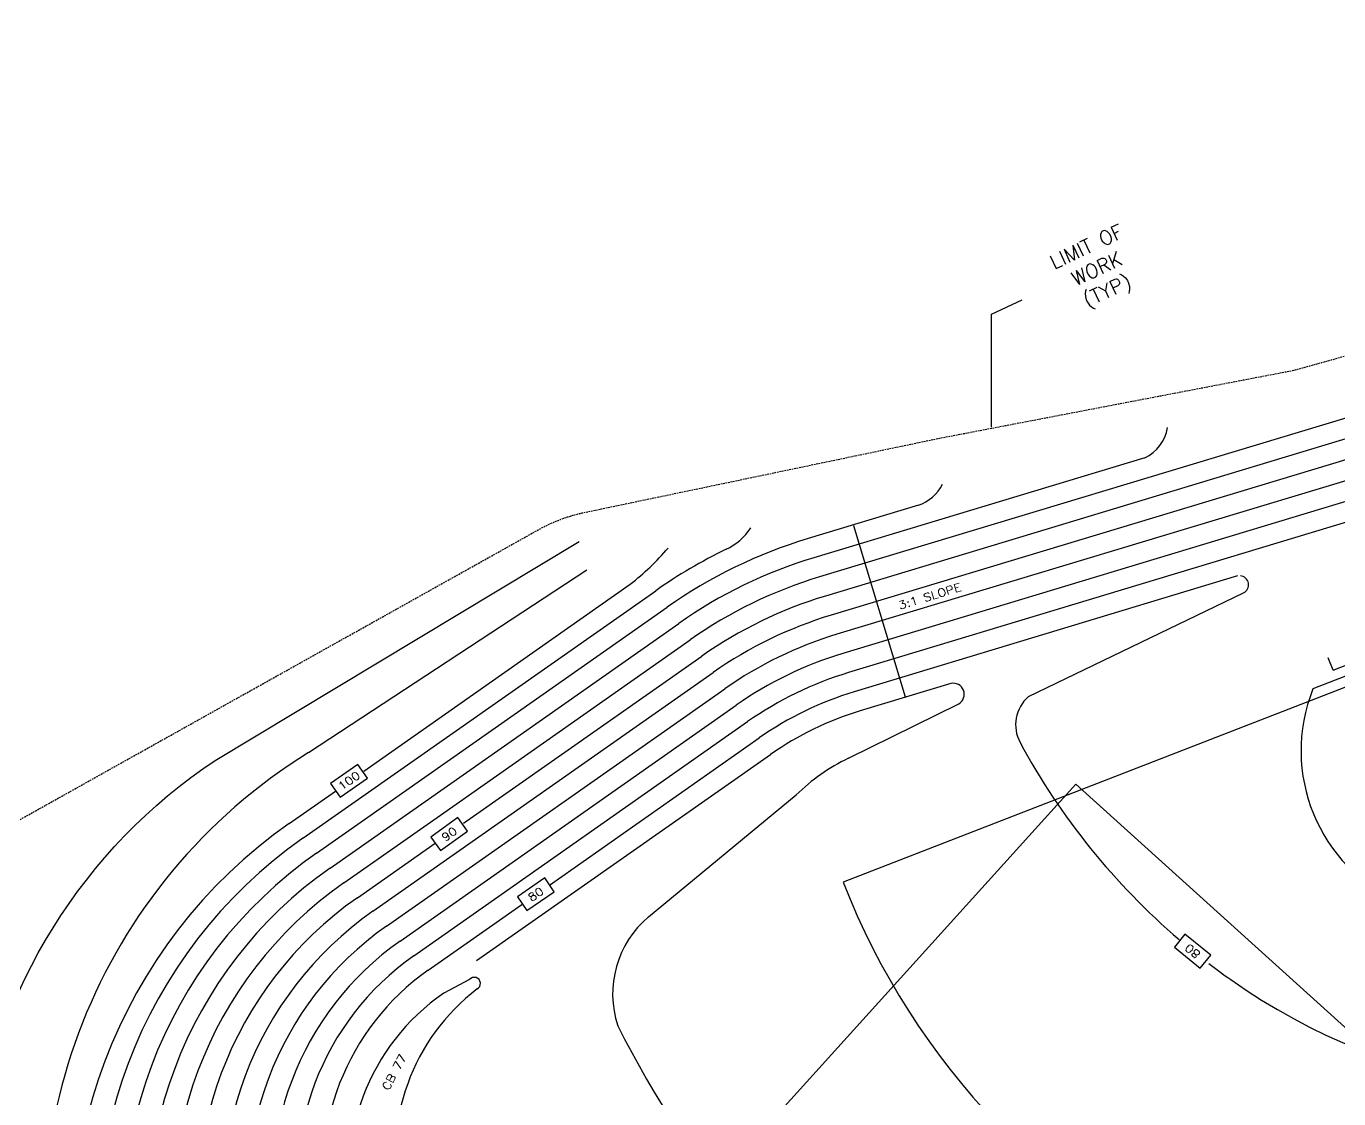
# Model space of a CAD drawing. Header units: feet. Extents: x 1024297 to 1030998, y 90489 to 94481.
# Drawn here: x 1025076.4 to 1025470.1, y 93379.8 to 93701.6 of the extents above; entities that cross this region are included whole.
import ezdxf
from ezdxf.enums import TextEntityAlignment as Align

# ---------------------------------------------------------------- set-up
doc = ezdxf.new("R2010")
doc.units = ezdxf.units.FT
doc.header["$MEASUREMENT"] = 0
doc.linetypes.add('DASHED', pattern=[0.75, 0.5, -0.25])
for name, color, linetype in [('LOW', 7, 'DASHED'), ('P1COL', 4, 'Continuous'), ('P4LOWT', 5, 'Continuous'), ('P7COT', 3, 'Continuous'), ('P7DRT', 3, 'Continuous'), ('P7SLT', 3, 'Continuous'), ('SPORTS', 6, 'Continuous')]:
    doc.layers.add(name, color=color, linetype=linetype)
doc.styles.add('120L', font='simplex.shx', dxfattribs={"height": 4.24})
doc.styles.add('60', font='simplex.shx', dxfattribs={"width": 1.15, "height": 2.4})
doc.dimstyles.get("Standard").update_dxf_attribs({"dimtxt": 0.18, "dimasz": 0.18, "dimexe": 0.18, "dimexo": 0.0625, "dimgap": 0.09, "dimtad": 0, "dimtih": 1, "dimtoh": 1, "dimdec": 4, "dimzin": 0, "dimdsep": 46, "dimtxsty": 'Standard', "dimcen": 0.09, "dimadec": 0, "dimazin": 0, "dimtfac": 1, "dimtdec": 4, "dimtofl": 0, "dimtmove": 0, "dimatfit": 3, "dimfxl": 1, "dimtolj": 1, "dimtzin": 0, "dimarcsym": 0})

# ---------------------------------------------------------------- blocks, each defined once
blk = doc.blocks.new('*D37')
at = {"layer": 'DEFPOINTS', "color": 0, "transparency": 16777216}
for p in [(1025324.76, 93552.07), (1025340.13, 93500.29), (1025340.32, 93500.34)]:
    blk.add_point(p, dxfattribs=at)
at = {"layer": 'P7SLT', "color": 0, "lineweight": -2, "transparency": 16777216}
for p, q in [((1025324.7, 93552.05), (1025324.4, 93551.96)), ((1025324.62, 93551.84), (1025340.08, 93500.46)), ((1025340.26, 93500.33), (1025339.96, 93500.23))]:
    blk.add_line(p, q, dxfattribs=at)
at = {"layer": 'P7SLT', "color": 0, "transparency": 16777216}
for points in [[(1025324.65, 93551.85), (1025324.59, 93551.83), (1025324.57, 93552.01)], [(1025340.11, 93500.47), (1025340.05, 93500.45), (1025340.13, 93500.29)]]:
    blk.add_solid(points, dxfattribs=at)
blk = doc.blocks.new('CONID')
blk.add_lwpolyline([(-0.125, -0.0625), (0.125, -0.0625), (0.125, 0.0625), (-0.125, 0.0625)], close=True)
at = {"style": '60', "width": 1.15}
blk.add_attdef('CON', text='', height=0.06, dxfattribs=at).set_placement((0, 0), align=Align.MIDDLE)

msp = doc.modelspace()

# ---------------------------------------------------------------- linework, layer by layer
at = {"layer": 'LOW', "flags": 128}
msp.add_lwpolyline([(1025299.17759, 91284.88733), (1025279.69847, 91329.65075), (1025214.17667, 91443.65574), (1025129.37299, 91567.20256), (1025065.53776, 91669.63859), (1024984.13222, 91825.65851), (1024909.83168, 91957.10585), (1024854.97944, 92044.05338), (1024913.67061, 92077.05306, 0.465573073), (1024916.78261, 92097.39941), (1024927.10658, 92113.45921), (1024946.21706, 92112.68682, 0.214873653), (1024965.35001, 92101.15157), (1025046.41901, 92140.37861), (1025033.11285, 92163.52232, -0.116694486), (1025029.4727, 92178.49362), (1025058.20862, 92399.7976), (1025088.4717, 92618.03806), (1025068.00032, 92651.01242), (1025104.13982, 92673.1417, -0.069153808), (1025174.33154, 92703.76178), (1025159.89959, 92747.16501, 0.072673243), (1025104.64104, 92726.41083), (1025077.20131, 92798.84152, 0.286338548), (1025087.67095, 92844.88538), (1025066.28215, 92907.73635), (1025035.46143, 92981.75675), (1024979.69277, 93109.84429), (1024941.579, 93194.97605), (1024923.08504, 93247.82492, 0.00311628), (1024921.22192, 93248.14873), (1024842.94753, 93268.68905), (1024737.93099, 93309.01255), (1024671.38413, 93341.65665), (1024607.91136, 93359.86934, 0.237160651), (1024587.40528, 93356.776), (1024586.26717, 93398.46717), (1024610.79985, 93430.61557, 0.193210887), (1024628.32429, 93417.75266), (1024725.83921, 93389.68857), (1024769.46894, 93380.70795), (1024894.74338, 93346.4907, 0.307613242), (1024921.32719, 93355.60282), (1024931.17963, 93383.92769, 0.26516412), (1024998.99743, 93424.0949), (1025056.95549, 93453.75453), (1025230.39287, 93550.74693, -0.073459567), (1025244.1056, 93555.79692), (1025350.48564, 93578.04901), (1025456.89359, 93598.45522), (1025481.18947, 93605.24487, 0.221219264), (1025517.74021, 93640.41055), (1025517.74021, 93640.41055), (1025526.57016, 93646.10369), (1025561.63476, 93623.06294), (1025568.18391, 93628.818, -0.363591046), (1025588.00867, 93629.28372), (1025594.23187, 93623.18184), (1025598.53631, 93626.9898), (1025531.88064, 93693.14884, -0.8925249), (1025538.74453, 93700.65922), (1025619.65124, 93617.92787, -0.978257696), (1025613.26198, 93611.34698), (1025601.48022, 93621.15952), (1025592.18006, 93611.64559), (1025581.5928, 93618.41362), (1025573.41497, 93609.87325), (1025607.46388, 93576.45468), (1025639.09873, 93548.21308), (1025672.50542, 93511.731), (1025714.46477, 93471.64412), (1025751.02521, 93477.0174), (1025854.30996, 93369.49385), (1025951.47495, 93253.44004), (1026071.26724, 92793.83775), (1026129.354, 92575.68261), (1026262.95081, 92037.03535), (1026423.9854, 91333.86598), (1026452.85438, 91189.01247), (1026544.66412, 91225.18157), (1026549.56736, 91209.09113)], format="xyb", dxfattribs=at)
at = {"layer": 'P1COL'}
for p, q in [((1025491.82129, 93589.98834), (1025314.39872, 93536.40427)), ((1025493.55599, 93584.24458), (1025316.1336, 93530.66056)), ((1025495.29068, 93578.50081), (1025317.86829, 93524.91679)), ((1025497.02538, 93572.75705), (1025319.60299, 93519.17303)), ((1025411.93625, 93572.12962), (1025312.6642, 93542.14809)), ((1025498.76007, 93567.01328), (1025321.33769, 93513.42926)), ((1025344.03913, 93557.89141), (1025310.92951, 93547.89185)), ((1025478.04536, 93554.48949), (1025323.07238, 93507.6855)), ((1025133.05816, 93481.31208), (1025242.29528, 93547.04385)), ((1025161.07293, 93483.67458), (1025244.5897, 93538.48151)), ((1025177.65443, 93478.12098), (1025257.61453, 93534.23664)), ((1025439.81144, 93536.67465), (1025324.80708, 93501.94174)), ((1025159.38676, 93457.97069), (1025265.25362, 93532.2676)), ((1025377.06513, 93500.50286), (1025441.54928, 93531.59639)), ((1025163.475, 93453.50968), (1025268.70031, 93527.35636)), ((1025167.56324, 93449.04867), (1025272.147, 93522.44512)), ((1025200.65612, 93464.943), (1025275.59369, 93517.53387)), ((1025207.58542, 93462.47583), (1025279.04038, 93512.62263)), ((1025180.38634, 93436.05751), (1025282.48707, 93507.71138)), ((1025184.47458, 93431.59651), (1025285.93376, 93502.80014)), ((1025353.76632, 93504.38928), (1025326.54177, 93496.19797)), ((1025188.56282, 93427.1355), (1025289.38045, 93497.88889)), ((1025323.07217, 93481.96422), (1025356.13093, 93498.32755)), ((1025226.2532, 93446.25633), (1025292.82715, 93492.97765)), ((1025233.40564, 93443.94577), (1025296.27384, 93488.0664)), ((1025211.53156, 93421.26451), (1025299.72053, 93483.15516)), ((1025155.29852, 93462.4317), (1025169.15721, 93472.15766)), ((1025263.10067, 93434.39383), (1025307.4046, 93470.98525)), ((1025171.65148, 93444.58766), (1025200.65612, 93464.943)), ((1025175.73972, 93440.12666), (1025199.0481, 93456.48438)), ((1025192.65106, 93422.67449), (1025226.2532, 93446.25633)), ((1025196.95671, 93418.36606), (1025225.05055, 93438.0822)), ((1025209.39652, 93415.58289), (1025201.68573, 93411.5181))]:
    msp.add_line(p, q, dxfattribs=at)
at = {"layer": 'P1COL', "flags": 128}
for points in [[(1025411.93625, 93572.12962, 0.253629774), (1025418.75971, 93581.23407, -2.277122291)], [(1025344.03913, 93557.89141, 0.19706612), (1025351.23926, 93564.24682, 2.33676708)], [(1025286.33268, 93544.68661, 0.143867347), (1025293.739, 93551.08982, -3.47958098)], [(1025257.61453, 93534.23664, 0.053429772), (1025268.93057, 93545.0707, -0.213231014)], [(1025060.93069, 93365.31851, -0.216269065), (1025133.05816, 93481.31208)]]:
    msp.add_lwpolyline(points, format="xyb", dxfattribs=at)
at = {"layer": 'P1COL'}
for centre, radius, start, end in [((1025353.71868, 93406.21233), 148, 106.8050431, 125.0610177), ((1025353.71868, 93406.21233), 154, 115.9490332, 125.0610177), ((1025353.71868, 93406.21233), 142, 106.8050431, 125.0610177), ((1025353.71868, 93406.21233), 136, 106.8050431, 125.0610177), ((1025440.37529, 93534.03112), 2.70299, 295.7428409, 84.781288), ((1025353.71868, 93406.21233), 130, 106.8050431, 125.0610177), ((1025353.71868, 93406.21233), 124, 106.8050431, 125.0610177), ((1025353.71868, 93406.21233), 118, 106.8050431, 125.0610177), ((1025353.71868, 93406.21233), 112, 106.8050431, 125.0610177), ((1025353.71868, 93406.21233), 106, 106.8050431, 125.0610177), ((1025353.71868, 93406.21233), 100, 106.8050431, 125.0610177), ((1025354.5201, 93501.19126), 3.28566, 299.3576662, 103.2626872), ((1025384.4425, 93492.02883), 11.23543, 131.0423749, 208.3569879), ((1025353.71868, 93406.21233), 94, 106.8050431, 125.0610177), ((1025557.15173, 93585.24487), 207.49472, 208.3569879, 229.4508151), ((1025249.70805, 93340.70867), 168.21247, 121.7978289, 195.0318326), ((1025347.34443, 93430.65772), 56.75827, 115.318062, 134.7232546), ((1025243.18914, 93337.19496), 153, 125.0610177, 193.6615022), ((1025242.68179, 93339.28228), 145, 125.0610177, 193.6615022), ((1025242.17444, 93341.3696), 137, 125.0610177, 193.6615022), ((1025241.6671, 93343.45692), 129, 125.0610177, 193.6615022), ((1025241.15975, 93345.54423), 121, 125.0610177, 193.6615022), ((1025240.6524, 93347.63155), 113, 125.0610177, 193.6615022), ((1025241.27788, 93349.29219), 106, 125.0610177, 193.6615022), ((1025240.77053, 93351.37951), 98, 125.0610177, 193.6615022), ((1025282.67379, 93411.20434), 30.34567, 130.1660753, 198.1760813), ((1025240.26318, 93353.46683), 90, 125.0610177, 193.6615022), ((1025239.75583, 93355.55415), 82, 125.0610177, 193.6615022), ((1025557.15173, 93585.24487), 207.49472, 232.5999963, 234.8636439), ((1025240.02808, 93357.32575), 74.70651, 125.2076253, 192.2230169), ((1025210.8075, 93414.3879), 1.84902, 298.3238697, 139.7379876), ((1025548.49397, 93572.94273), 192.45147, 234.8636439, 286.9826743), ((1025239.03085, 93357.40444), 65.74911, 124.6104836, 194.0452522), ((1025249.69615, 93363.04317), 62.58316, 127.3998484, 192.86542), ((1025533.87802, 93542.59636), 313.46608, 206.7024017, 233.2346716)]:
    msp.add_arc(centre, radius, start, end, dxfattribs=at)
at = {"layer": 'SPORTS'}
for p, q in [((1025521.65827, 93522.62914), (1025321.51583, 93444.76408)), ((1025468.45309, 93508.36785), (1025467.00279, 93512.09566)), ((1025468.45309, 93508.36785), (1025475.90873, 93511.26845))]:
    msp.add_line(p, q, dxfattribs=at)
at = {"layer": 'SPORTS', "flags": 128}
msp.add_lwpolyline([(1025462.39416, 93502.79159, 0.9660266), (1025553.87659, 93462.55443), (1025532.41823, 93517.71046, 1.585786438), (1025517.55019, 93524.24994)], format="xyb", close=True, dxfattribs=at)
msp.add_lwpolyline([(1025243.78118, 93310.96125), (1025496.03294, 93082.99403), (1025643.54114, 93246.21575), (1025391.28938, 93474.18297), (1025243.78118, 93310.96125)], dxfattribs=at)
at = {"layer": 'SPORTS'}
msp.add_arc((1025526.54582, 93524.53063), 220, 201.258436, 291.258436, dxfattribs=at)

# ---------------------------------------------------------------- block references
at = {"layer": 'P7COT'}
for p, xscale, yscale, zscale, rotation, values in [((1025173.24112, 93475.24275), 39.99999999999909, 39.99999999999909, 39.99999999999909, 34.80996947219879, {'CON': '100'}), ((1025203.30493, 93459.22534), 40.00000000001851, 40, 40, 35.79331159873857, {'CON': '90'}), ((1025229.26942, 93441.1678), 39.99999999999193, 40, 40, 34.62349859220242, {'CON': '80'}), ((1025426.28925, 93424.09217), 39.99999999996274, 40, 40, 141.0204622981181, {'CON': '80'})]:
    msp.add_blockref('CONID', p, dxfattribs=dict(at, xscale=xscale, yscale=yscale, zscale=zscale, rotation=rotation)).add_auto_attribs(values)

# ---------------------------------------------------------------- texts
at = {"layer": 'P4LOWT', "style": '120L'}
for s, p in [('LIMIT OF', (1025395.36316, 93633.59104)), ('WORK', (1025398.435, 93627.00348)), ('(TYP)', (1025401.50683, 93620.41592))]:
    msp.add_text(s, height=4.24, rotation=25, dxfattribs=at).set_placement(p, align=Align.CENTER)
at = {"layer": 'P7DRT', "style": '60', "width": 1.15}
msp.add_text('CB 77', height=2.4, rotation=62.1198215, dxfattribs=at).set_placement((1025187.86318, 93387.21262), align=Align.CENTER)
at = {"layer": 'P7SLT', "style": '60', "width": 1.15}
msp.add_text('3:1 SLOPE', height=2.4, rotation=17.0959942, dxfattribs=at).set_placement((1025338.5144, 93526.58834))

# ---------------------------------------------------------------- dimensions: what is measured, and where the dimension line sits
at = {"layer": 'P7SLT'}
dim = msp.add_aligned_dim(p1=(1025324.76046, 93552.06899), p2=(1025340.32329, 93500.34455), distance=-0.20053, text=' ', dimstyle='Standard', dxfattribs=at)
dim.commit()
dim.dimension.update_dxf_attribs({"geometry": '*D37', "text_midpoint": (1025332.34985, 93526.14899)})

# ---------------------------------------------------------------- leaders
at = {"layer": 'P4LOWT'}
msp.add_leader([(1025365.93608, 93581.31644), (1025365.98505, 93615.25247), (1025375.12453, 93619.51428)], dimstyle='Standard', override={"dimasz": 0.18}, dxfattribs=at)

doc.saveas('drawing.dxf')
